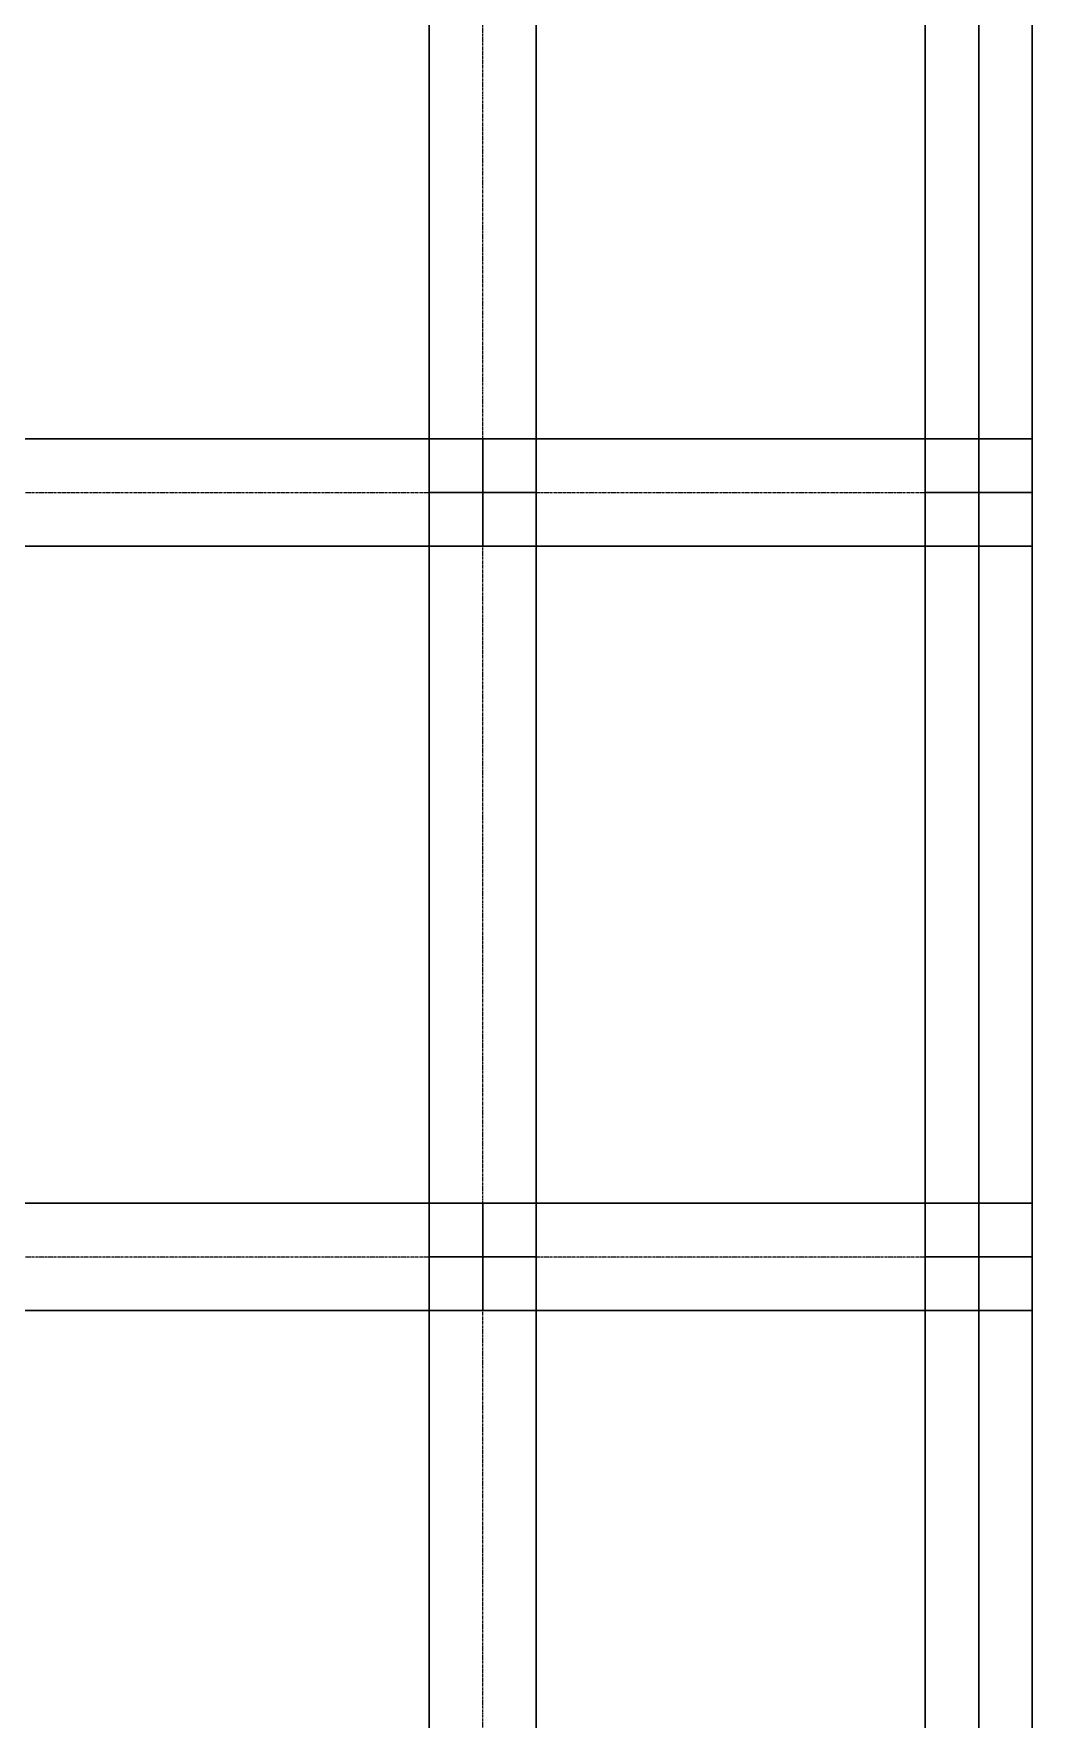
# Model space of a CAD drawing. Extents: x -12 to 2097, y 100 to 3117.
# Drawn here: x 1873.5 to 2097, y 1608.4 to 1985.6 of the extents above; entities that cross this region are included whole.
import ezdxf

# ---------------------------------------------------------------- set-up
doc = ezdxf.new("R2010")
doc.units = 0
doc.header["$MEASUREMENT"] = 0
doc.linetypes.add('Center', pattern=[2, 1.25, -0.25, 0.25, -0.25])
for name, color, linetype in [('BEAM', 5, 'CONTINUOUS'), ('CENTERLINES', 7, 'CONTINUOUS'), ('COLS', 5, 'CONTINUOUS'), ('SLAB', 6, 'CONTINUOUS')]:
    doc.layers.add(name, color=color, linetype=linetype)

msp = doc.modelspace()

# ---------------------------------------------------------------- linework, layer by layer
at = {"layer": 'BEAM', "color": 5, "linetype": 'CONTINUOUS'}
for points in [[(1962, 1882.92, 600), (1962, 1882.92, 624), (1962, 2053.92, 624), (1962, 2053.92, 600)], [(1962, 1882.92, 624), (1986, 1882.92, 624), (1986, 2053.92, 624), (1962, 2053.92, 624)], [(1986, 1882.92, 600), (1962, 1882.92, 600), (1962, 2053.92, 600), (1986, 2053.92, 600)], [(1962, 1882.92, 468), (1962, 1882.92, 492), (1962, 2053.92, 492), (1962, 2053.92, 468)], [(1962, 1882.92, 492), (1986, 1882.92, 492), (1986, 2053.92, 492), (1962, 2053.92, 492)], [(1986, 1882.92, 468), (1962, 1882.92, 468), (1962, 2053.92, 468), (1986, 2053.92, 468)], [(1962, 1882.92, 336), (1962, 1882.92, 360), (1962, 2053.92, 360), (1962, 2053.92, 336)], [(1962, 1882.92, 360), (1986, 1882.92, 360), (1986, 2053.92, 360), (1962, 2053.92, 360)], [(1986, 1882.92, 336), (1962, 1882.92, 336), (1962, 2053.92, 336), (1986, 2053.92, 336)], [(1962, 1882.92, 204), (1962, 1882.92, 228), (1962, 2053.92, 228), (1962, 2053.92, 204)], [(1962, 1882.92, 228), (1986, 1882.92, 228), (1986, 2053.92, 228), (1962, 2053.92, 228)], [(1986, 1882.92, 204), (1962, 1882.92, 204), (1962, 2053.92, 204), (1986, 2053.92, 204)], [(1962, 1882.92, 60), (1962, 1882.92, 84), (1962, 2053.92, 84), (1962, 2053.92, 60)], [(1962, 1882.92, 84), (1986, 1882.92, 84), (1986, 2053.92, 84), (1962, 2053.92, 84)], [(1986, 1882.92, 60), (1962, 1882.92, 60), (1962, 2053.92, 60), (1986, 2053.92, 60)], [(1986, 1882.92, 624), (1986, 1882.92, 600), (1986, 2053.92, 600), (1986, 2053.92, 624)], [(1986, 1882.92, 492), (1986, 1882.92, 468), (1986, 2053.92, 468), (1986, 2053.92, 492)], [(1986, 1882.92, 360), (1986, 1882.92, 336), (1986, 2053.92, 336), (1986, 2053.92, 360)], [(1986, 1882.92, 228), (1986, 1882.92, 204), (1986, 2053.92, 204), (1986, 2053.92, 228)], [(1986, 1882.92, 84), (1986, 1882.92, 60), (1986, 2053.92, 60), (1986, 2053.92, 84)], [(2073, 1882.92, 600), (2073, 1882.92, 624), (2073, 2053.92, 624), (2073, 2053.92, 600)], [(2073, 1882.92, 624), (2097, 1882.92, 624), (2097, 2053.92, 624), (2073, 2053.92, 624)], [(2097, 1882.92, 600), (2073, 1882.92, 600), (2073, 2053.92, 600), (2097, 2053.92, 600)], [(2073, 1882.92, 468), (2073, 1882.92, 492), (2073, 2053.92, 492), (2073, 2053.92, 468)], [(2073, 1882.92, 492), (2097, 1882.92, 492), (2097, 2053.92, 492), (2073, 2053.92, 492)], [(2097, 1882.92, 468), (2073, 1882.92, 468), (2073, 2053.92, 468), (2097, 2053.92, 468)], [(2073, 1882.92, 336), (2073, 1882.92, 360), (2073, 2053.92, 360), (2073, 2053.92, 336)], [(2073, 1882.92, 360), (2097, 1882.92, 360), (2097, 2053.92, 360), (2073, 2053.92, 360)], [(2097, 1882.92, 336), (2073, 1882.92, 336), (2073, 2053.92, 336), (2097, 2053.92, 336)], [(2073, 1882.92, 204), (2073, 1882.92, 228), (2073, 2053.92, 228), (2073, 2053.92, 204)], [(2073, 1882.92, 228), (2097, 1882.92, 228), (2097, 2053.92, 228), (2073, 2053.92, 228)], [(2097, 1882.92, 204), (2073, 1882.92, 204), (2073, 2053.92, 204), (2097, 2053.92, 204)], [(2073, 1882.92, 60), (2073, 1882.92, 84), (2073, 2053.92, 84), (2073, 2053.92, 60)], [(2073, 1882.92, 84), (2097, 1882.92, 84), (2097, 2053.92, 84), (2073, 2053.92, 84)], [(2097, 1882.92, 60), (2073, 1882.92, 60), (2073, 2053.92, 60), (2097, 2053.92, 60)], [(2097, 1882.92, 624), (2097, 1882.92, 600), (2097, 2053.92, 600), (2097, 2053.92, 624)], [(2097, 1882.92, 492), (2097, 1882.92, 468), (2097, 2053.92, 468), (2097, 2053.92, 492)], [(2097, 1882.92, 360), (2097, 1882.92, 336), (2097, 2053.92, 336), (2097, 2053.92, 360)], [(2097, 1882.92, 228), (2097, 1882.92, 204), (2097, 2053.92, 204), (2097, 2053.92, 228)], [(2097, 1882.92, 84), (2097, 1882.92, 60), (2097, 2053.92, 60), (2097, 2053.92, 84)], [(1845, 1894.92, 600), (1845, 1894.92, 624), (1974, 1894.92, 624), (1974, 1894.92, 600)], [(1845, 1894.92, 624), (1845, 1870.92, 624), (1974, 1870.92, 624), (1974, 1894.92, 624)], [(1845, 1870.92, 600), (1845, 1894.92, 600), (1974, 1894.92, 600), (1974, 1870.92, 600)], [(1845, 1894.92, 468), (1845, 1894.92, 492), (1974, 1894.92, 492), (1974, 1894.92, 468)], [(1845, 1894.92, 492), (1845, 1870.92, 492), (1974, 1870.92, 492), (1974, 1894.92, 492)], [(1845, 1870.92, 468), (1845, 1894.92, 468), (1974, 1894.92, 468), (1974, 1870.92, 468)], [(1845, 1894.92, 336), (1845, 1894.92, 360), (1974, 1894.92, 360), (1974, 1894.92, 336)], [(1845, 1894.92, 360), (1845, 1870.92, 360), (1974, 1870.92, 360), (1974, 1894.92, 360)], [(1845, 1870.92, 336), (1845, 1894.92, 336), (1974, 1894.92, 336), (1974, 1870.92, 336)], [(1845, 1894.92, 204), (1845, 1894.92, 228), (1974, 1894.92, 228), (1974, 1894.92, 204)], [(1845, 1894.92, 228), (1845, 1870.92, 228), (1974, 1870.92, 228), (1974, 1894.92, 228)], [(1845, 1870.92, 204), (1845, 1894.92, 204), (1974, 1894.92, 204), (1974, 1870.92, 204)], [(1845, 1894.92, 60), (1845, 1894.92, 84), (1974, 1894.92, 84), (1974, 1894.92, 60)], [(1845, 1894.92, 84), (1845, 1870.92, 84), (1974, 1870.92, 84), (1974, 1894.92, 84)], [(1845, 1870.92, 60), (1845, 1894.92, 60), (1974, 1894.92, 60), (1974, 1870.92, 60)], [(1974, 1894.92, 600), (1974, 1894.92, 624), (2085, 1894.92, 624), (2085, 1894.92, 600)], [(1974, 1894.92, 624), (1974, 1870.92, 624), (2085, 1870.92, 624), (2085, 1894.92, 624)], [(1974, 1870.92, 600), (1974, 1894.92, 600), (2085, 1894.92, 600), (2085, 1870.92, 600)], [(1974, 1894.92, 468), (1974, 1894.92, 492), (2085, 1894.92, 492), (2085, 1894.92, 468)], [(1974, 1894.92, 492), (1974, 1870.92, 492), (2085, 1870.92, 492), (2085, 1894.92, 492)], [(1974, 1870.92, 468), (1974, 1894.92, 468), (2085, 1894.92, 468), (2085, 1870.92, 468)], [(1974, 1894.92, 336), (1974, 1894.92, 360), (2085, 1894.92, 360), (2085, 1894.92, 336)], [(1974, 1894.92, 360), (1974, 1870.92, 360), (2085, 1870.92, 360), (2085, 1894.92, 360)], [(1974, 1870.92, 336), (1974, 1894.92, 336), (2085, 1894.92, 336), (2085, 1870.92, 336)], [(1974, 1894.92, 204), (1974, 1894.92, 228), (2085, 1894.92, 228), (2085, 1894.92, 204)], [(1974, 1894.92, 228), (1974, 1870.92, 228), (2085, 1870.92, 228), (2085, 1894.92, 228)], [(1974, 1870.92, 204), (1974, 1894.92, 204), (2085, 1894.92, 204), (2085, 1870.92, 204)], [(1974, 1894.92, 60), (1974, 1894.92, 84), (2085, 1894.92, 84), (2085, 1894.92, 60)], [(1974, 1894.92, 84), (1974, 1870.92, 84), (2085, 1870.92, 84), (2085, 1894.92, 84)], [(1974, 1870.92, 60), (1974, 1894.92, 60), (2085, 1894.92, 60), (2085, 1870.92, 60)], [(1962, 1711.92, 600), (1962, 1711.92, 624), (1962, 1882.92, 624), (1962, 1882.92, 600)], [(1962, 1711.92, 624), (1986, 1711.92, 624), (1986, 1882.92, 624), (1962, 1882.92, 624)], [(1986, 1711.92, 600), (1962, 1711.92, 600), (1962, 1882.92, 600), (1986, 1882.92, 600)], [(1962, 1711.92, 468), (1962, 1711.92, 492), (1962, 1882.92, 492), (1962, 1882.92, 468)], [(1962, 1711.92, 492), (1986, 1711.92, 492), (1986, 1882.92, 492), (1962, 1882.92, 492)], [(1986, 1711.92, 468), (1962, 1711.92, 468), (1962, 1882.92, 468), (1986, 1882.92, 468)], [(1962, 1711.92, 336), (1962, 1711.92, 360), (1962, 1882.92, 360), (1962, 1882.92, 336)], [(1962, 1711.92, 360), (1986, 1711.92, 360), (1986, 1882.92, 360), (1962, 1882.92, 360)], [(1986, 1711.92, 336), (1962, 1711.92, 336), (1962, 1882.92, 336), (1986, 1882.92, 336)], [(1962, 1711.92, 204), (1962, 1711.92, 228), (1962, 1882.92, 228), (1962, 1882.92, 204)], [(1962, 1711.92, 228), (1986, 1711.92, 228), (1986, 1882.92, 228), (1962, 1882.92, 228)], [(1986, 1711.92, 204), (1962, 1711.92, 204), (1962, 1882.92, 204), (1986, 1882.92, 204)], [(1962, 1711.92, 60), (1962, 1711.92, 84), (1962, 1882.92, 84), (1962, 1882.92, 60)], [(1962, 1711.92, 84), (1986, 1711.92, 84), (1986, 1882.92, 84), (1962, 1882.92, 84)], [(1986, 1711.92, 60), (1962, 1711.92, 60), (1962, 1882.92, 60), (1986, 1882.92, 60)], [(1986, 1711.92, 624), (1986, 1711.92, 600), (1986, 1882.92, 600), (1986, 1882.92, 624)], [(1986, 1711.92, 492), (1986, 1711.92, 468), (1986, 1882.92, 468), (1986, 1882.92, 492)], [(1986, 1711.92, 360), (1986, 1711.92, 336), (1986, 1882.92, 336), (1986, 1882.92, 360)], [(1986, 1711.92, 228), (1986, 1711.92, 204), (1986, 1882.92, 204), (1986, 1882.92, 228)], [(1986, 1711.92, 84), (1986, 1711.92, 60), (1986, 1882.92, 60), (1986, 1882.92, 84)], [(2073, 1711.92, 600), (2073, 1711.92, 624), (2073, 1882.92, 624), (2073, 1882.92, 600)], [(2073, 1711.92, 624), (2097, 1711.92, 624), (2097, 1882.92, 624), (2073, 1882.92, 624)], [(2097, 1711.92, 600), (2073, 1711.92, 600), (2073, 1882.92, 600), (2097, 1882.92, 600)], [(2073, 1711.92, 468), (2073, 1711.92, 492), (2073, 1882.92, 492), (2073, 1882.92, 468)], [(2073, 1711.92, 492), (2097, 1711.92, 492), (2097, 1882.92, 492), (2073, 1882.92, 492)], [(2097, 1711.92, 468), (2073, 1711.92, 468), (2073, 1882.92, 468), (2097, 1882.92, 468)], [(2073, 1711.92, 336), (2073, 1711.92, 360), (2073, 1882.92, 360), (2073, 1882.92, 336)], [(2073, 1711.92, 360), (2097, 1711.92, 360), (2097, 1882.92, 360), (2073, 1882.92, 360)], [(2097, 1711.92, 336), (2073, 1711.92, 336), (2073, 1882.92, 336), (2097, 1882.92, 336)], [(2073, 1711.92, 204), (2073, 1711.92, 228), (2073, 1882.92, 228), (2073, 1882.92, 204)], [(2073, 1711.92, 228), (2097, 1711.92, 228), (2097, 1882.92, 228), (2073, 1882.92, 228)], [(2097, 1711.92, 204), (2073, 1711.92, 204), (2073, 1882.92, 204), (2097, 1882.92, 204)], [(2073, 1711.92, 60), (2073, 1711.92, 84), (2073, 1882.92, 84), (2073, 1882.92, 60)], [(2073, 1711.92, 84), (2097, 1711.92, 84), (2097, 1882.92, 84), (2073, 1882.92, 84)], [(2097, 1711.92, 60), (2073, 1711.92, 60), (2073, 1882.92, 60), (2097, 1882.92, 60)], [(2097, 1711.92, 624), (2097, 1711.92, 600), (2097, 1882.92, 600), (2097, 1882.92, 624)], [(2097, 1711.92, 492), (2097, 1711.92, 468), (2097, 1882.92, 468), (2097, 1882.92, 492)], [(2097, 1711.92, 360), (2097, 1711.92, 336), (2097, 1882.92, 336), (2097, 1882.92, 360)], [(2097, 1711.92, 228), (2097, 1711.92, 204), (2097, 1882.92, 204), (2097, 1882.92, 228)], [(2097, 1711.92, 84), (2097, 1711.92, 60), (2097, 1882.92, 60), (2097, 1882.92, 84)], [(1845, 1870.92, 624), (1845, 1870.92, 600), (1974, 1870.92, 600), (1974, 1870.92, 624)], [(1845, 1870.92, 492), (1845, 1870.92, 468), (1974, 1870.92, 468), (1974, 1870.92, 492)], [(1845, 1870.92, 360), (1845, 1870.92, 336), (1974, 1870.92, 336), (1974, 1870.92, 360)], [(1845, 1870.92, 228), (1845, 1870.92, 204), (1974, 1870.92, 204), (1974, 1870.92, 228)], [(1845, 1870.92, 84), (1845, 1870.92, 60), (1974, 1870.92, 60), (1974, 1870.92, 84)], [(1974, 1870.92, 624), (1974, 1870.92, 600), (2085, 1870.92, 600), (2085, 1870.92, 624)], [(1974, 1870.92, 492), (1974, 1870.92, 468), (2085, 1870.92, 468), (2085, 1870.92, 492)], [(1974, 1870.92, 360), (1974, 1870.92, 336), (2085, 1870.92, 336), (2085, 1870.92, 360)], [(1974, 1870.92, 228), (1974, 1870.92, 204), (2085, 1870.92, 204), (2085, 1870.92, 228)], [(1974, 1870.92, 84), (1974, 1870.92, 60), (2085, 1870.92, 60), (2085, 1870.92, 84)], [(1845, 1723.92, 600), (1845, 1723.92, 624), (1974, 1723.92, 624), (1974, 1723.92, 600)], [(1845, 1723.92, 624), (1845, 1699.92, 624), (1974, 1699.92, 624), (1974, 1723.92, 624)], [(1845, 1699.92, 600), (1845, 1723.92, 600), (1974, 1723.92, 600), (1974, 1699.92, 600)], [(1845, 1723.92, 468), (1845, 1723.92, 492), (1974, 1723.92, 492), (1974, 1723.92, 468)], [(1845, 1723.92, 492), (1845, 1699.92, 492), (1974, 1699.92, 492), (1974, 1723.92, 492)], [(1845, 1699.92, 468), (1845, 1723.92, 468), (1974, 1723.92, 468), (1974, 1699.92, 468)], [(1845, 1723.92, 336), (1845, 1723.92, 360), (1974, 1723.92, 360), (1974, 1723.92, 336)], [(1845, 1723.92, 360), (1845, 1699.92, 360), (1974, 1699.92, 360), (1974, 1723.92, 360)], [(1845, 1699.92, 336), (1845, 1723.92, 336), (1974, 1723.92, 336), (1974, 1699.92, 336)], [(1845, 1723.92, 204), (1845, 1723.92, 228), (1974, 1723.92, 228), (1974, 1723.92, 204)], [(1845, 1723.92, 228), (1845, 1699.92, 228), (1974, 1699.92, 228), (1974, 1723.92, 228)], [(1845, 1699.92, 204), (1845, 1723.92, 204), (1974, 1723.92, 204), (1974, 1699.92, 204)], [(1845, 1723.92, 60), (1845, 1723.92, 84), (1974, 1723.92, 84), (1974, 1723.92, 60)], [(1845, 1723.92, 84), (1845, 1699.92, 84), (1974, 1699.92, 84), (1974, 1723.92, 84)], [(1845, 1699.92, 60), (1845, 1723.92, 60), (1974, 1723.92, 60), (1974, 1699.92, 60)], [(1974, 1723.92, 600), (1974, 1723.92, 624), (2085, 1723.92, 624), (2085, 1723.92, 600)], [(1974, 1723.92, 624), (1974, 1699.92, 624), (2085, 1699.92, 624), (2085, 1723.92, 624)], [(1974, 1699.92, 600), (1974, 1723.92, 600), (2085, 1723.92, 600), (2085, 1699.92, 600)], [(1974, 1723.92, 468), (1974, 1723.92, 492), (2085, 1723.92, 492), (2085, 1723.92, 468)], [(1974, 1723.92, 492), (1974, 1699.92, 492), (2085, 1699.92, 492), (2085, 1723.92, 492)], [(1974, 1699.92, 468), (1974, 1723.92, 468), (2085, 1723.92, 468), (2085, 1699.92, 468)], [(1974, 1723.92, 336), (1974, 1723.92, 360), (2085, 1723.92, 360), (2085, 1723.92, 336)], [(1974, 1723.92, 360), (1974, 1699.92, 360), (2085, 1699.92, 360), (2085, 1723.92, 360)], [(1974, 1699.92, 336), (1974, 1723.92, 336), (2085, 1723.92, 336), (2085, 1699.92, 336)], [(1974, 1723.92, 204), (1974, 1723.92, 228), (2085, 1723.92, 228), (2085, 1723.92, 204)], [(1974, 1723.92, 228), (1974, 1699.92, 228), (2085, 1699.92, 228), (2085, 1723.92, 228)], [(1974, 1699.92, 204), (1974, 1723.92, 204), (2085, 1723.92, 204), (2085, 1699.92, 204)], [(1974, 1723.92, 60), (1974, 1723.92, 84), (2085, 1723.92, 84), (2085, 1723.92, 60)], [(1974, 1723.92, 84), (1974, 1699.92, 84), (2085, 1699.92, 84), (2085, 1723.92, 84)], [(1974, 1699.92, 60), (1974, 1723.92, 60), (2085, 1723.92, 60), (2085, 1699.92, 60)], [(1962, 1540.92, 600), (1962, 1540.92, 624), (1962, 1711.92, 624), (1962, 1711.92, 600)], [(1962, 1540.92, 624), (1986, 1540.92, 624), (1986, 1711.92, 624), (1962, 1711.92, 624)], [(1986, 1540.92, 600), (1962, 1540.92, 600), (1962, 1711.92, 600), (1986, 1711.92, 600)], [(1962, 1540.92, 468), (1962, 1540.92, 492), (1962, 1711.92, 492), (1962, 1711.92, 468)], [(1962, 1540.92, 492), (1986, 1540.92, 492), (1986, 1711.92, 492), (1962, 1711.92, 492)], [(1986, 1540.92, 468), (1962, 1540.92, 468), (1962, 1711.92, 468), (1986, 1711.92, 468)], [(1962, 1540.92, 336), (1962, 1540.92, 360), (1962, 1711.92, 360), (1962, 1711.92, 336)], [(1962, 1540.92, 360), (1986, 1540.92, 360), (1986, 1711.92, 360), (1962, 1711.92, 360)], [(1986, 1540.92, 336), (1962, 1540.92, 336), (1962, 1711.92, 336), (1986, 1711.92, 336)], [(1962, 1540.92, 204), (1962, 1540.92, 228), (1962, 1711.92, 228), (1962, 1711.92, 204)], [(1962, 1540.92, 228), (1986, 1540.92, 228), (1986, 1711.92, 228), (1962, 1711.92, 228)], [(1986, 1540.92, 204), (1962, 1540.92, 204), (1962, 1711.92, 204), (1986, 1711.92, 204)], [(1962, 1540.92, 60), (1962, 1540.92, 84), (1962, 1711.92, 84), (1962, 1711.92, 60)], [(1962, 1540.92, 84), (1986, 1540.92, 84), (1986, 1711.92, 84), (1962, 1711.92, 84)], [(1986, 1540.92, 60), (1962, 1540.92, 60), (1962, 1711.92, 60), (1986, 1711.92, 60)], [(1986, 1540.92, 624), (1986, 1540.92, 600), (1986, 1711.92, 600), (1986, 1711.92, 624)], [(1986, 1540.92, 492), (1986, 1540.92, 468), (1986, 1711.92, 468), (1986, 1711.92, 492)], [(1986, 1540.92, 360), (1986, 1540.92, 336), (1986, 1711.92, 336), (1986, 1711.92, 360)], [(1986, 1540.92, 228), (1986, 1540.92, 204), (1986, 1711.92, 204), (1986, 1711.92, 228)], [(1986, 1540.92, 84), (1986, 1540.92, 60), (1986, 1711.92, 60), (1986, 1711.92, 84)], [(2073, 1540.92, 600), (2073, 1540.92, 624), (2073, 1711.92, 624), (2073, 1711.92, 600)], [(2073, 1540.92, 624), (2097, 1540.92, 624), (2097, 1711.92, 624), (2073, 1711.92, 624)], [(2097, 1540.92, 600), (2073, 1540.92, 600), (2073, 1711.92, 600), (2097, 1711.92, 600)], [(2073, 1540.92, 468), (2073, 1540.92, 492), (2073, 1711.92, 492), (2073, 1711.92, 468)], [(2073, 1540.92, 492), (2097, 1540.92, 492), (2097, 1711.92, 492), (2073, 1711.92, 492)], [(2097, 1540.92, 468), (2073, 1540.92, 468), (2073, 1711.92, 468), (2097, 1711.92, 468)], [(2073, 1540.92, 336), (2073, 1540.92, 360), (2073, 1711.92, 360), (2073, 1711.92, 336)], [(2073, 1540.92, 360), (2097, 1540.92, 360), (2097, 1711.92, 360), (2073, 1711.92, 360)], [(2097, 1540.92, 336), (2073, 1540.92, 336), (2073, 1711.92, 336), (2097, 1711.92, 336)], [(2073, 1540.92, 204), (2073, 1540.92, 228), (2073, 1711.92, 228), (2073, 1711.92, 204)], [(2073, 1540.92, 228), (2097, 1540.92, 228), (2097, 1711.92, 228), (2073, 1711.92, 228)], [(2097, 1540.92, 204), (2073, 1540.92, 204), (2073, 1711.92, 204), (2097, 1711.92, 204)], [(2073, 1540.92, 60), (2073, 1540.92, 84), (2073, 1711.92, 84), (2073, 1711.92, 60)], [(2073, 1540.92, 84), (2097, 1540.92, 84), (2097, 1711.92, 84), (2073, 1711.92, 84)], [(2097, 1540.92, 60), (2073, 1540.92, 60), (2073, 1711.92, 60), (2097, 1711.92, 60)], [(2097, 1540.92, 624), (2097, 1540.92, 600), (2097, 1711.92, 600), (2097, 1711.92, 624)], [(2097, 1540.92, 492), (2097, 1540.92, 468), (2097, 1711.92, 468), (2097, 1711.92, 492)], [(2097, 1540.92, 360), (2097, 1540.92, 336), (2097, 1711.92, 336), (2097, 1711.92, 360)], [(2097, 1540.92, 228), (2097, 1540.92, 204), (2097, 1711.92, 204), (2097, 1711.92, 228)], [(2097, 1540.92, 84), (2097, 1540.92, 60), (2097, 1711.92, 60), (2097, 1711.92, 84)], [(1845, 1699.92, 624), (1845, 1699.92, 600), (1974, 1699.92, 600), (1974, 1699.92, 624)], [(1845, 1699.92, 492), (1845, 1699.92, 468), (1974, 1699.92, 468), (1974, 1699.92, 492)], [(1845, 1699.92, 360), (1845, 1699.92, 336), (1974, 1699.92, 336), (1974, 1699.92, 360)], [(1845, 1699.92, 228), (1845, 1699.92, 204), (1974, 1699.92, 204), (1974, 1699.92, 228)], [(1845, 1699.92, 84), (1845, 1699.92, 60), (1974, 1699.92, 60), (1974, 1699.92, 84)], [(1974, 1699.92, 624), (1974, 1699.92, 600), (2085, 1699.92, 600), (2085, 1699.92, 624)], [(1974, 1699.92, 492), (1974, 1699.92, 468), (2085, 1699.92, 468), (2085, 1699.92, 492)], [(1974, 1699.92, 360), (1974, 1699.92, 336), (2085, 1699.92, 336), (2085, 1699.92, 360)], [(1974, 1699.92, 228), (1974, 1699.92, 204), (2085, 1699.92, 204), (2085, 1699.92, 228)], [(1974, 1699.92, 84), (1974, 1699.92, 60), (2085, 1699.92, 60), (2085, 1699.92, 84)]]:
    msp.add_3dface(points, dxfattribs=at)
at = {"layer": 'CENTERLINES', "color": 0, "linetype": 'CENTER', "ltscale": 0.5}
for p, q in [((1974, 1882.92, 624), (1974, 2053.92, 624)), ((1974, 1882.92, 492), (1974, 2053.92, 492)), ((1974, 1882.92, 360), (1974, 2053.92, 360)), ((1974, 1882.92, 228), (1974, 2053.92, 228)), ((1974, 1882.92, 84), (1974, 2053.92, 84)), ((2085, 1882.92, 624), (2085, 2053.92, 624)), ((2085, 1882.92, 492), (2085, 2053.92, 492)), ((2085, 1882.92, 360), (2085, 2053.92, 360)), ((2085, 1882.92, 228), (2085, 2053.92, 228)), ((2085, 1882.92, 84), (2085, 2053.92, 84)), ((1845, 1882.92, 624), (1974, 1882.92, 624)), ((1845, 1882.92, 492), (1974, 1882.92, 492)), ((1845, 1882.92, 360), (1974, 1882.92, 360)), ((1845, 1882.92, 228), (1974, 1882.92, 228)), ((1845, 1882.92, 84), (1974, 1882.92, 84)), ((1974, 1711.92, 624), (1974, 1882.92, 624)), ((1974, 1711.92, 492), (1974, 1882.92, 492)), ((1974, 1711.92, 360), (1974, 1882.92, 360)), ((1974, 1711.92, 228), (1974, 1882.92, 228)), ((1974, 1711.92, 84), (1974, 1882.92, 84)), ((1974, 1882.92, 624), (2085, 1882.92, 624)), ((1974, 1882.92, 492), (2085, 1882.92, 492)), ((1974, 1882.92, 360), (2085, 1882.92, 360)), ((1974, 1882.92, 228), (2085, 1882.92, 228)), ((1974, 1882.92, 84), (2085, 1882.92, 84)), ((1974, 1882.92, 492), (1974, 1882.92, 624)), ((1974, 1882.92, 360), (1974, 1882.92, 492)), ((1974, 1882.92, 228), (1974, 1882.92, 360)), ((1974, 1882.92, 84), (1974, 1882.92, 228)), ((1974, 1882.92, 24), (1974, 1882.92, 84)), ((1974, 1882.92), (1974, 1882.92, 24)), ((2085, 1711.92, 624), (2085, 1882.92, 624)), ((2085, 1711.92, 492), (2085, 1882.92, 492)), ((2085, 1711.92, 360), (2085, 1882.92, 360)), ((2085, 1711.92, 228), (2085, 1882.92, 228)), ((2085, 1711.92, 84), (2085, 1882.92, 84)), ((2085, 1882.92, 492), (2085, 1882.92, 624)), ((2085, 1882.92, 360), (2085, 1882.92, 492)), ((2085, 1882.92, 228), (2085, 1882.92, 360)), ((2085, 1882.92, 84), (2085, 1882.92, 228)), ((2085, 1882.92, 24), (2085, 1882.92, 84)), ((2085, 1882.92), (2085, 1882.92, 24)), ((1845, 1711.92, 624), (1974, 1711.92, 624)), ((1845, 1711.92, 492), (1974, 1711.92, 492)), ((1845, 1711.92, 360), (1974, 1711.92, 360)), ((1845, 1711.92, 228), (1974, 1711.92, 228)), ((1845, 1711.92, 84), (1974, 1711.92, 84)), ((1974, 1540.92, 624), (1974, 1711.92, 624)), ((1974, 1540.92, 492), (1974, 1711.92, 492)), ((1974, 1540.92, 360), (1974, 1711.92, 360)), ((1974, 1540.92, 228), (1974, 1711.92, 228)), ((1974, 1540.92, 84), (1974, 1711.92, 84)), ((1974, 1711.92, 624), (2085, 1711.92, 624)), ((1974, 1711.92, 492), (2085, 1711.92, 492)), ((1974, 1711.92, 360), (2085, 1711.92, 360)), ((1974, 1711.92, 228), (2085, 1711.92, 228)), ((1974, 1711.92, 84), (2085, 1711.92, 84)), ((1974, 1711.92, 492), (1974, 1711.92, 624)), ((1974, 1711.92, 360), (1974, 1711.92, 492)), ((1974, 1711.92, 228), (1974, 1711.92, 360)), ((1974, 1711.92, 84), (1974, 1711.92, 228)), ((1974, 1711.92, 24), (1974, 1711.92, 84)), ((1974, 1711.92), (1974, 1711.92, 24)), ((2085, 1540.92, 624), (2085, 1711.92, 624)), ((2085, 1540.92, 492), (2085, 1711.92, 492)), ((2085, 1540.92, 360), (2085, 1711.92, 360)), ((2085, 1540.92, 228), (2085, 1711.92, 228)), ((2085, 1540.92, 84), (2085, 1711.92, 84)), ((2085, 1711.92, 492), (2085, 1711.92, 624)), ((2085, 1711.92, 360), (2085, 1711.92, 492)), ((2085, 1711.92, 228), (2085, 1711.92, 360)), ((2085, 1711.92, 84), (2085, 1711.92, 228)), ((2085, 1711.92, 24), (2085, 1711.92, 84)), ((2085, 1711.92), (2085, 1711.92, 24))]:
    msp.add_line(p, q, dxfattribs=at)
at = {"layer": 'CENTERLINES', "color": 0, "linetype": 'CENTER'}
for elevation in [624, 492, 360, 228, 84]:
    msp.add_lwpolyline([(1170, 3104.916), (1341, 3104.916), (1512, 3104.916), (1683, 3104.916), (1734, 3104.916), (1845, 3104.916), (1974, 3104.916), (2085, 3104.916), (2085, 2993.916), (2085, 2908.92), (2085, 2737.92), (2085, 2566.92), (2085, 2395.92), (2085, 2224.92), (2085, 2053.92), (2085, 1882.92), (2085, 1711.92), (2085, 1540.92)], dxfattribs=dict(at, elevation=elevation))
at = {"layer": 'COLS', "color": 5, "linetype": 'CONTINUOUS'}
for points in [[(1986, 1894.92, 492), (1962, 1894.92, 492), (1962, 1894.92, 624), (1986, 1894.92, 624)], [(1962, 1894.92, 492), (1962, 1870.92, 492), (1962, 1870.92, 624), (1962, 1894.92, 624)], [(1986, 1894.92, 360), (1962, 1894.92, 360), (1962, 1894.92, 492), (1986, 1894.92, 492)], [(1962, 1894.92, 360), (1962, 1870.92, 360), (1962, 1870.92, 492), (1962, 1894.92, 492)], [(1986, 1894.92, 228), (1962, 1894.92, 228), (1962, 1894.92, 360), (1986, 1894.92, 360)], [(1962, 1894.92, 228), (1962, 1870.92, 228), (1962, 1870.92, 360), (1962, 1894.92, 360)], [(1986, 1894.92, 84), (1962, 1894.92, 84), (1962, 1894.92, 228), (1986, 1894.92, 228)], [(1962, 1894.92, 84), (1962, 1870.92, 84), (1962, 1870.92, 228), (1962, 1894.92, 228)], [(1986, 1894.92, 24), (1962, 1894.92, 24), (1962, 1894.92, 84), (1986, 1894.92, 84)], [(1962, 1894.92, 24), (1962, 1870.92, 24), (1962, 1870.92, 84), (1962, 1894.92, 84)], [(1986, 1894.92), (1962, 1894.92), (1962, 1894.92, 24), (1986, 1894.92, 24)], [(1962, 1894.92), (1962, 1870.92), (1962, 1870.92, 24), (1962, 1894.92, 24)], [(1986, 1870.92, 492), (1986, 1894.92, 492), (1986, 1894.92, 624), (1986, 1870.92, 624)], [(1986, 1870.92, 360), (1986, 1894.92, 360), (1986, 1894.92, 492), (1986, 1870.92, 492)], [(1986, 1870.92, 228), (1986, 1894.92, 228), (1986, 1894.92, 360), (1986, 1870.92, 360)], [(1986, 1870.92, 84), (1986, 1894.92, 84), (1986, 1894.92, 228), (1986, 1870.92, 228)], [(1986, 1870.92, 24), (1986, 1894.92, 24), (1986, 1894.92, 84), (1986, 1870.92, 84)], [(1986, 1870.92), (1986, 1894.92), (1986, 1894.92, 24), (1986, 1870.92, 24)], [(2097, 1894.92, 492), (2073, 1894.92, 492), (2073, 1894.92, 624), (2097, 1894.92, 624)], [(2073, 1894.92, 492), (2073, 1870.92, 492), (2073, 1870.92, 624), (2073, 1894.92, 624)], [(2097, 1894.92, 360), (2073, 1894.92, 360), (2073, 1894.92, 492), (2097, 1894.92, 492)], [(2073, 1894.92, 360), (2073, 1870.92, 360), (2073, 1870.92, 492), (2073, 1894.92, 492)], [(2097, 1894.92, 228), (2073, 1894.92, 228), (2073, 1894.92, 360), (2097, 1894.92, 360)], [(2073, 1894.92, 228), (2073, 1870.92, 228), (2073, 1870.92, 360), (2073, 1894.92, 360)], [(2097, 1894.92, 84), (2073, 1894.92, 84), (2073, 1894.92, 228), (2097, 1894.92, 228)], [(2073, 1894.92, 84), (2073, 1870.92, 84), (2073, 1870.92, 228), (2073, 1894.92, 228)], [(2097, 1894.92, 24), (2073, 1894.92, 24), (2073, 1894.92, 84), (2097, 1894.92, 84)], [(2073, 1894.92, 24), (2073, 1870.92, 24), (2073, 1870.92, 84), (2073, 1894.92, 84)], [(2097, 1894.92), (2073, 1894.92), (2073, 1894.92, 24), (2097, 1894.92, 24)], [(2073, 1894.92), (2073, 1870.92), (2073, 1870.92, 24), (2073, 1894.92, 24)], [(2097, 1870.92, 492), (2097, 1894.92, 492), (2097, 1894.92, 624), (2097, 1870.92, 624)], [(2097, 1870.92, 360), (2097, 1894.92, 360), (2097, 1894.92, 492), (2097, 1870.92, 492)], [(2097, 1870.92, 228), (2097, 1894.92, 228), (2097, 1894.92, 360), (2097, 1870.92, 360)], [(2097, 1870.92, 84), (2097, 1894.92, 84), (2097, 1894.92, 228), (2097, 1870.92, 228)], [(2097, 1870.92, 24), (2097, 1894.92, 24), (2097, 1894.92, 84), (2097, 1870.92, 84)], [(2097, 1870.92), (2097, 1894.92), (2097, 1894.92, 24), (2097, 1870.92, 24)], [(1962, 1870.92, 492), (1986, 1870.92, 492), (1986, 1870.92, 624), (1962, 1870.92, 624)], [(1962, 1870.92, 360), (1986, 1870.92, 360), (1986, 1870.92, 492), (1962, 1870.92, 492)], [(1962, 1870.92, 228), (1986, 1870.92, 228), (1986, 1870.92, 360), (1962, 1870.92, 360)], [(1962, 1870.92, 84), (1986, 1870.92, 84), (1986, 1870.92, 228), (1962, 1870.92, 228)], [(1962, 1870.92, 24), (1986, 1870.92, 24), (1986, 1870.92, 84), (1962, 1870.92, 84)], [(1962, 1870.92), (1986, 1870.92), (1986, 1870.92, 24), (1962, 1870.92, 24)], [(2073, 1870.92, 492), (2097, 1870.92, 492), (2097, 1870.92, 624), (2073, 1870.92, 624)], [(2073, 1870.92, 360), (2097, 1870.92, 360), (2097, 1870.92, 492), (2073, 1870.92, 492)], [(2073, 1870.92, 228), (2097, 1870.92, 228), (2097, 1870.92, 360), (2073, 1870.92, 360)], [(2073, 1870.92, 84), (2097, 1870.92, 84), (2097, 1870.92, 228), (2073, 1870.92, 228)], [(2073, 1870.92, 24), (2097, 1870.92, 24), (2097, 1870.92, 84), (2073, 1870.92, 84)], [(2073, 1870.92), (2097, 1870.92), (2097, 1870.92, 24), (2073, 1870.92, 24)], [(1986, 1723.92, 492), (1962, 1723.92, 492), (1962, 1723.92, 624), (1986, 1723.92, 624)], [(1962, 1723.92, 492), (1962, 1699.92, 492), (1962, 1699.92, 624), (1962, 1723.92, 624)], [(1986, 1723.92, 360), (1962, 1723.92, 360), (1962, 1723.92, 492), (1986, 1723.92, 492)], [(1962, 1723.92, 360), (1962, 1699.92, 360), (1962, 1699.92, 492), (1962, 1723.92, 492)], [(1986, 1723.92, 228), (1962, 1723.92, 228), (1962, 1723.92, 360), (1986, 1723.92, 360)], [(1962, 1723.92, 228), (1962, 1699.92, 228), (1962, 1699.92, 360), (1962, 1723.92, 360)], [(1986, 1723.92, 84), (1962, 1723.92, 84), (1962, 1723.92, 228), (1986, 1723.92, 228)], [(1962, 1723.92, 84), (1962, 1699.92, 84), (1962, 1699.92, 228), (1962, 1723.92, 228)], [(1986, 1723.92, 24), (1962, 1723.92, 24), (1962, 1723.92, 84), (1986, 1723.92, 84)], [(1962, 1723.92, 24), (1962, 1699.92, 24), (1962, 1699.92, 84), (1962, 1723.92, 84)], [(1986, 1723.92), (1962, 1723.92), (1962, 1723.92, 24), (1986, 1723.92, 24)], [(1962, 1723.92), (1962, 1699.92), (1962, 1699.92, 24), (1962, 1723.92, 24)], [(1986, 1699.92, 492), (1986, 1723.92, 492), (1986, 1723.92, 624), (1986, 1699.92, 624)], [(1986, 1699.92, 360), (1986, 1723.92, 360), (1986, 1723.92, 492), (1986, 1699.92, 492)], [(1986, 1699.92, 228), (1986, 1723.92, 228), (1986, 1723.92, 360), (1986, 1699.92, 360)], [(1986, 1699.92, 84), (1986, 1723.92, 84), (1986, 1723.92, 228), (1986, 1699.92, 228)], [(1986, 1699.92, 24), (1986, 1723.92, 24), (1986, 1723.92, 84), (1986, 1699.92, 84)], [(1986, 1699.92), (1986, 1723.92), (1986, 1723.92, 24), (1986, 1699.92, 24)], [(2097, 1723.92, 492), (2073, 1723.92, 492), (2073, 1723.92, 624), (2097, 1723.92, 624)], [(2073, 1723.92, 492), (2073, 1699.92, 492), (2073, 1699.92, 624), (2073, 1723.92, 624)], [(2097, 1723.92, 360), (2073, 1723.92, 360), (2073, 1723.92, 492), (2097, 1723.92, 492)], [(2073, 1723.92, 360), (2073, 1699.92, 360), (2073, 1699.92, 492), (2073, 1723.92, 492)], [(2097, 1723.92, 228), (2073, 1723.92, 228), (2073, 1723.92, 360), (2097, 1723.92, 360)], [(2073, 1723.92, 228), (2073, 1699.92, 228), (2073, 1699.92, 360), (2073, 1723.92, 360)], [(2097, 1723.92, 84), (2073, 1723.92, 84), (2073, 1723.92, 228), (2097, 1723.92, 228)], [(2073, 1723.92, 84), (2073, 1699.92, 84), (2073, 1699.92, 228), (2073, 1723.92, 228)], [(2097, 1723.92, 24), (2073, 1723.92, 24), (2073, 1723.92, 84), (2097, 1723.92, 84)], [(2073, 1723.92, 24), (2073, 1699.92, 24), (2073, 1699.92, 84), (2073, 1723.92, 84)], [(2097, 1723.92), (2073, 1723.92), (2073, 1723.92, 24), (2097, 1723.92, 24)], [(2073, 1723.92), (2073, 1699.92), (2073, 1699.92, 24), (2073, 1723.92, 24)], [(2097, 1699.92, 492), (2097, 1723.92, 492), (2097, 1723.92, 624), (2097, 1699.92, 624)], [(2097, 1699.92, 360), (2097, 1723.92, 360), (2097, 1723.92, 492), (2097, 1699.92, 492)], [(2097, 1699.92, 228), (2097, 1723.92, 228), (2097, 1723.92, 360), (2097, 1699.92, 360)], [(2097, 1699.92, 84), (2097, 1723.92, 84), (2097, 1723.92, 228), (2097, 1699.92, 228)], [(2097, 1699.92, 24), (2097, 1723.92, 24), (2097, 1723.92, 84), (2097, 1699.92, 84)], [(2097, 1699.92), (2097, 1723.92), (2097, 1723.92, 24), (2097, 1699.92, 24)], [(1962, 1699.92, 492), (1986, 1699.92, 492), (1986, 1699.92, 624), (1962, 1699.92, 624)], [(1962, 1699.92, 360), (1986, 1699.92, 360), (1986, 1699.92, 492), (1962, 1699.92, 492)], [(1962, 1699.92, 228), (1986, 1699.92, 228), (1986, 1699.92, 360), (1962, 1699.92, 360)], [(1962, 1699.92, 84), (1986, 1699.92, 84), (1986, 1699.92, 228), (1962, 1699.92, 228)], [(1962, 1699.92, 24), (1986, 1699.92, 24), (1986, 1699.92, 84), (1962, 1699.92, 84)], [(1962, 1699.92), (1986, 1699.92), (1986, 1699.92, 24), (1962, 1699.92, 24)], [(2073, 1699.92, 492), (2097, 1699.92, 492), (2097, 1699.92, 624), (2073, 1699.92, 624)], [(2073, 1699.92, 360), (2097, 1699.92, 360), (2097, 1699.92, 492), (2073, 1699.92, 492)], [(2073, 1699.92, 228), (2097, 1699.92, 228), (2097, 1699.92, 360), (2073, 1699.92, 360)], [(2073, 1699.92, 84), (2097, 1699.92, 84), (2097, 1699.92, 228), (2073, 1699.92, 228)], [(2073, 1699.92, 24), (2097, 1699.92, 24), (2097, 1699.92, 84), (2073, 1699.92, 84)], [(2073, 1699.92), (2097, 1699.92), (2097, 1699.92, 24), (2073, 1699.92, 24)]]:
    msp.add_3dface(points, dxfattribs=at)
at = {"layer": 'SLAB', "color": 6, "linetype": 'CONTINUOUS'}
for points in [[(2085, 2053.92, 624), (2085, 1882.92, 624), (2085, 1882.92, 629), (2085, 2053.92, 629)], [(2085, 2053.92, 492), (2085, 1882.92, 492), (2085, 1882.92, 497), (2085, 2053.92, 497)], [(2085, 2053.92, 360), (2085, 1882.92, 360), (2085, 1882.92, 365), (2085, 2053.92, 365)], [(2085, 2053.92, 228), (2085, 1882.92, 228), (2085, 1882.92, 233), (2085, 2053.92, 233)], [(2085, 2053.92, 84), (2085, 1882.92, 84), (2085, 1882.92, 89), (2085, 2053.92, 89)], [(2085, 1882.92, 624), (2085, 1711.92, 624), (2085, 1711.92, 629), (2085, 1882.92, 629)], [(2085, 1882.92, 492), (2085, 1711.92, 492), (2085, 1711.92, 497), (2085, 1882.92, 497)], [(2085, 1882.92, 360), (2085, 1711.92, 360), (2085, 1711.92, 365), (2085, 1882.92, 365)], [(2085, 1882.92, 228), (2085, 1711.92, 228), (2085, 1711.92, 233), (2085, 1882.92, 233)], [(2085, 1882.92, 84), (2085, 1711.92, 84), (2085, 1711.92, 89), (2085, 1882.92, 89)], [(2085, 1711.92, 624), (2085, 1540.92, 624), (2085, 1540.92, 629), (2085, 1711.92, 629)], [(2085, 1711.92, 492), (2085, 1540.92, 492), (2085, 1540.92, 497), (2085, 1711.92, 497)], [(2085, 1711.92, 360), (2085, 1540.92, 360), (2085, 1540.92, 365), (2085, 1711.92, 365)], [(2085, 1711.92, 228), (2085, 1540.92, 228), (2085, 1540.92, 233), (2085, 1711.92, 233)], [(2085, 1711.92, 84), (2085, 1540.92, 84), (2085, 1540.92, 89), (2085, 1711.92, 89)]]:
    msp.add_3dface(points, dxfattribs=at)

doc.saveas('drawing.dxf')
